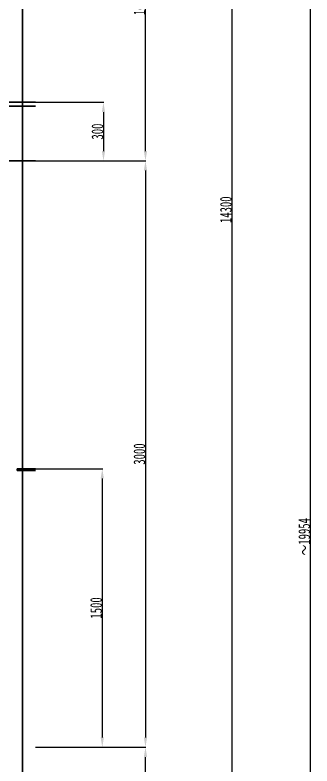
# Model space of a CAD drawing. Header units: millimetres. Extents: x -8910 to 8910, y -12615 to 12615.
# Drawn here: x -3258 to -1737, y -1284 to 2558 of the extents above; entities that cross this region are included whole.
import ezdxf

# ---------------------------------------------------------------- set-up
doc = ezdxf.new("R2010")
doc.units = ezdxf.units.MM
doc.layers.add('CAXA0', color=7, linetype='Continuous', lineweight=35)
doc.layers.add('CAXA4', color=2, linetype='Continuous', lineweight=25)
doc.styles.add('标准', font='SIMFANG.TTF', dxfattribs={"width": 0.667})
doc.dimstyles.new('标准', dxfattribs={"dimtxt": 3.5, "dimasz": 3.5, "dimexe": 2, "dimexo": 0, "dimtad": 1, "dimdec": 1, "dimdsep": 46, "dimtxsty": '标准', "dimcen": 0, "dimdle": 4, "dimazin": 2, "dimtfac": 1, "dimtdec": 1, "dimtmove": 0, "dimatfit": 3, "dimldrblk": 'NONE', "dimfxl": 1, "dimtolj": 1, "dimtzin": 0, "dimarcsym": 0})

# ---------------------------------------------------------------- blocks, each defined once
blk = doc.blocks.new('*D108')
at = {"layer": 'CAXA4', "color": 0, "lineweight": -2}
for p, q in [((-3348.3, 2111.9), (-2803.2, 2111.9)), ((-2805.2, 2061.9), (-2805.2, 1861.9)), ((-3153.3, 1811.9), (-2803.2, 1811.9))]:
    blk.add_line(p, q, dxfattribs=at)
at = {"layer": 'CAXA4', "color": 0}
for points in [[(-2813.5, 2061.9), (-2796.9, 2061.9), (-2805.2, 2111.9)], [(-2813.5, 1861.9), (-2796.9, 1861.9), (-2805.2, 1811.9)]]:
    blk.add_solid(points, dxfattribs=at)
at = {"layer": 'Defpoints', "color": 0}
for p in [(-3348.3, 2111.9), (-3153.3, 1811.9), (-2805.2, 1811.9)]:
    blk.add_point(p, dxfattribs=at)
at = {"layer": 'CAXA4', "color": 0, "insert": (-2835.8, 1961.9), "char_height": 60, "attachment_point": 5, "rotation": 90, "style": '标准'}
blk.add_mtext('\\A1;\\fFangSong_GB2312;300', dxfattribs=at)
blk = doc.blocks.new('_None')
blk = doc.blocks.new('*D104')
at = {"layer": 'CAXA4', "color": 0, "lineweight": -2}
for p, q in [((-3153.3, -1188.1), (-2588, -1188.1)), ((-2590, -2288.1), (-2590, -1238.1)), ((-3179.8, -2338.1), (-2588, -2338.1))]:
    blk.add_line(p, q, dxfattribs=at)
at = {"layer": 'CAXA4', "color": 0}
for points in [[(-2598.3, -1238.1), (-2581.6, -1238.1), (-2590, -1188.1)], [(-2598.3, -2288.1), (-2581.6, -2288.1), (-2590, -2338.1)]]:
    blk.add_solid(points, dxfattribs=at)
at = {"layer": 'Defpoints', "color": 0}
for p in [(-3153.3, -1188.1), (-2590, -1188.1), (-3179.8, -2338.1)]:
    blk.add_point(p, dxfattribs=at)
at = {"layer": 'CAXA4', "color": 0, "insert": (-2620.6, -1763.1), "char_height": 60, "attachment_point": 5, "rotation": 90, "style": '标准'}
blk.add_mtext('\\A1;\\fFangSong_GB2312;1150', dxfattribs=at)
blk = doc.blocks.new('*D105')
at = {"layer": 'CAXA4', "color": 0, "lineweight": -2}
for p, q in [((-3150.3, 1811.9), (-2588, 1811.9)), ((-2590, 1761.9), (-2590, -1138.1)), ((-3150.3, -1188.1), (-2588, -1188.1))]:
    blk.add_line(p, q, dxfattribs=at)
at = {"layer": 'CAXA4', "color": 0}
for points in [[(-2598.3, 1761.9), (-2581.6, 1761.9), (-2590, 1811.9)], [(-2598.3, -1138.1), (-2581.6, -1138.1), (-2590, -1188.1)]]:
    blk.add_solid(points, dxfattribs=at)
at = {"layer": 'Defpoints', "color": 0}
for p in [(-3150.3, 1811.9), (-3150.3, -1188.1), (-2590, -1188.1)]:
    blk.add_point(p, dxfattribs=at)
at = {"layer": 'CAXA4', "color": 0, "insert": (-2620.6, 311.9), "char_height": 60, "attachment_point": 5, "rotation": 90, "style": '标准'}
blk.add_mtext('\\A1;\\fFangSong_GB2312;3000', dxfattribs=at)
blk = doc.blocks.new('*D107')
at = {"layer": 'CAXA4', "color": 0, "lineweight": -2}
for p, q in [((-3153.3, 3411.9), (-2588, 3411.9)), ((-2590, 1861.9), (-2590, 3361.9)), ((-3153.3, 1811.9), (-2588, 1811.9))]:
    blk.add_line(p, q, dxfattribs=at)
at = {"layer": 'CAXA4', "color": 0}
for points in [[(-2598.3, 3361.9), (-2581.6, 3361.9), (-2590, 3411.9)], [(-2598.3, 1861.9), (-2581.6, 1861.9), (-2590, 1811.9)]]:
    blk.add_solid(points, dxfattribs=at)
at = {"layer": 'Defpoints', "color": 0}
for p in [(-3153.3, 3411.9), (-2590, 3411.9), (-3153.3, 1811.9)]:
    blk.add_point(p, dxfattribs=at)
at = {"layer": 'CAXA4', "color": 0, "insert": (-2620.6, 2611.9), "char_height": 60, "attachment_point": 5, "rotation": 90, "style": '标准'}
blk.add_mtext('\\A1;\\fFangSong_GB2312;1600', dxfattribs=at)
blk = doc.blocks.new('*D98')
at = {"layer": 'CAXA4', "color": 0, "lineweight": -2}
for p, q in [((-4153.3, 9865.9), (-1744.2, 9865.9)), ((-1746.2, 9815.9), (-1746.2, -10038.1)), ((-2953.3, -10088.1), (-1744.2, -10088.1))]:
    blk.add_line(p, q, dxfattribs=at)
at = {"layer": 'CAXA4', "color": 0}
for points in [[(-1754.5, 9815.9), (-1737.9, 9815.9), (-1746.2, 9865.9)], [(-1754.5, -10038.1), (-1737.9, -10038.1), (-1746.2, -10088.1)]]:
    blk.add_solid(points, dxfattribs=at)
at = {"layer": 'Defpoints', "color": 0}
for p in [(-4153.3, 9865.9), (-2953.3, -10088.1), (-1746.2, -10088.1)]:
    blk.add_point(p, dxfattribs=at)
at = {"layer": 'CAXA4', "color": 0, "insert": (-1776.8, -111.1), "char_height": 60, "attachment_point": 5, "rotation": 90, "style": '标准'}
blk.add_mtext('\\A1;\\fFangSong_GB2312;～19954', dxfattribs=at)
blk = doc.blocks.new('*D106')
at = {"layer": 'CAXA4', "color": 0, "lineweight": -2}
for p, q in [((-3103.3, 8711.9), (-2145.3, 8711.9)), ((-2147.3, 8661.9), (-2147.3, -5538.1)), ((-3103.3, -5588.1), (-2145.3, -5588.1))]:
    blk.add_line(p, q, dxfattribs=at)
at = {"layer": 'CAXA4', "color": 0}
for points in [[(-2155.7, 8661.9), (-2139, 8661.9), (-2147.3, 8711.9)], [(-2155.7, -5538.1), (-2139, -5538.1), (-2147.3, -5588.1)]]:
    blk.add_solid(points, dxfattribs=at)
at = {"layer": 'Defpoints', "color": 0}
for p in [(-3103.3, 8711.9), (-3103.3, -5588.1), (-2147.3, -5588.1)]:
    blk.add_point(p, dxfattribs=at)
at = {"layer": 'CAXA4', "color": 0, "insert": (-2178, 1561.9), "char_height": 60, "attachment_point": 5, "rotation": 90, "style": '标准'}
blk.add_mtext('\\A1;\\fFangSong_GB2312;14300', dxfattribs=at)
blk = doc.blocks.new('*D155')
at = {"layer": 'CAXA4', "color": 0, "lineweight": -2}
for p, q in [((-3153.3, 237), (-2809.2, 237)), ((-2811.2, 187), (-2811.2, -1138.1)), ((-2932, -1188.1), (-2809.2, -1188.1))]:
    blk.add_line(p, q, dxfattribs=at)
at = {"layer": 'CAXA4', "color": 0}
for points in [[(-2819.5, 187), (-2802.9, 187), (-2811.2, 237)], [(-2819.5, -1138.1), (-2802.9, -1138.1), (-2811.2, -1188.1)]]:
    blk.add_solid(points, dxfattribs=at)
at = {"layer": 'Defpoints', "color": 0}
for p in [(-3153.3, 237), (-2932, -1188.1), (-2811.2, -1188.1)]:
    blk.add_point(p, dxfattribs=at)
at = {"layer": 'CAXA4', "color": 0, "insert": (-2842.5, -475.5), "char_height": 60, "attachment_point": 5, "rotation": 90, "style": '标准'}
blk.add_mtext('\\A1;1500', dxfattribs=at)

msp = doc.modelspace()

# ---------------------------------------------------------------- linework, layer by layer
at = {"layer": 'CAXA0'}
for p, q in [((-3219.91, 3237.75), (-3219.91, -2324.68)), ((-3153.31, 2111.87), (-3348.31, 2111.87)), ((-3153.31, 2091.87), (-3348.31, 2091.87)), ((-6236.66, 1811.92), (-3153.29, 1811.92)), ((-3153.29, 237), (-3246.17, 237)), ((-3246.17, 237), (-3246.17, 227)), ((-3246.17, 227), (-3153.29, 227))]:
    msp.add_line(p, q, dxfattribs=at)

# ---------------------------------------------------------------- dimensions: what is measured, and where the dimension line sits
at = {"layer": 'CAXA4'}
for base, p1, p2, angle, text, picture, middle in [((-1746.19, -10088.09), (-4153.29, 9865.91), (-2953.27, -10088.09), 90, '\\fFangSong_GB2312;～19954', '*D98', (-1776.81, -111.09)), ((-2147.35, -5588.09), (-3103.29, 8711.91), (-3103.29, -5588.09), 270, '\\fFangSong_GB2312;14300', '*D106', (-2177.97, 1561.91)), ((-2589.97, 3411.88), (-3153.29, 1811.92), (-3153.29, 3411.88), 90, '\\fFangSong_GB2312;1600', '*D107', (-2620.59, 2611.9)), ((-2805.22, 1811.92), (-3348.31, 2111.87), (-3153.29, 1811.92), 270, '\\fFangSong_GB2312;300', '*D108', (-2835.84, 1961.9)), ((-2589.97, -1188.09), (-3150.29, 1811.91), (-3150.29, -1188.09), 270, '\\fFangSong_GB2312;3000', '*D105', (-2620.59, 311.91)), ((-2811.2, -1188.09), (-3153.29, 237), (-2931.98, -1188.09), 90, '1500', '*D155', (-2842.45, -475.55)), ((-2589.97, -1188.12), (-3179.79, -2338.05), (-3153.29, -1188.12), 90, '\\fFangSong_GB2312;1150', '*D104', (-2620.59, -1763.09))]:
    dim = msp.add_linear_dim(base=base, p1=p1, p2=p2, angle=angle, text=text, dimstyle='标准', override={"dimtxt": 60, "dimasz": 50}, dxfattribs=at)
    dim.commit()
    dim.dimension.update_dxf_attribs({"geometry": picture, "text_midpoint": middle})

doc.saveas('drawing.dxf')
